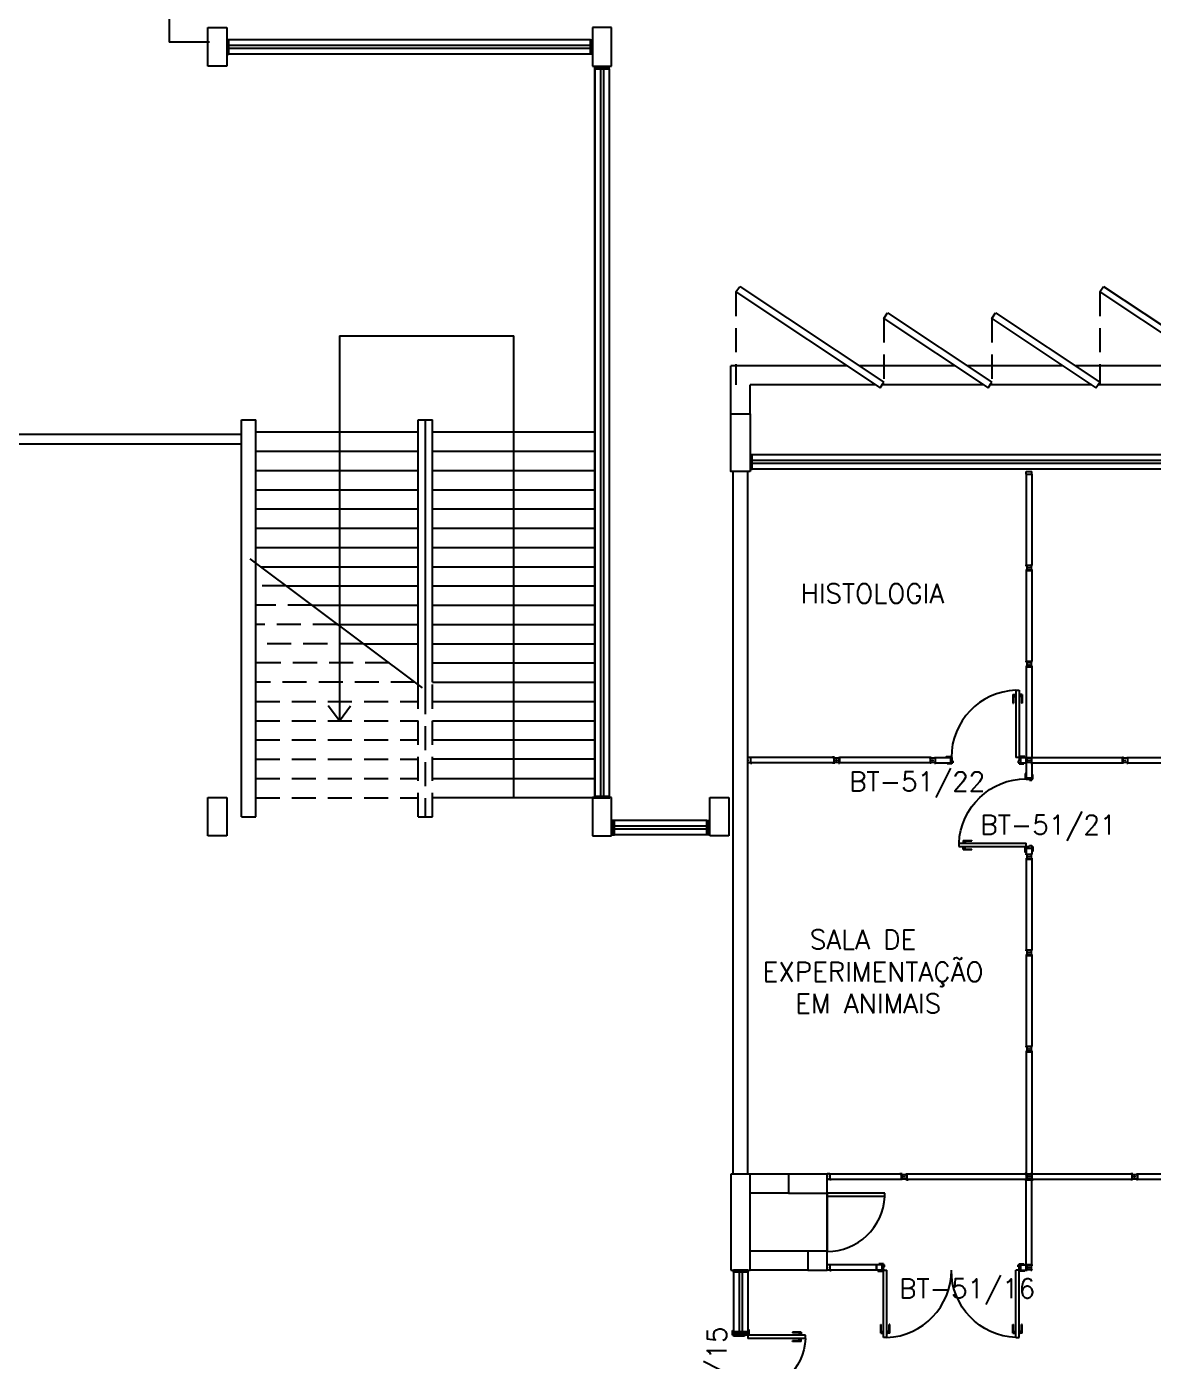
# Model space of a CAD drawing. Header units: millimetres. Extents: x 2069 to 2250, y 1124 to 1284.
# Drawn here: x 2112.67 to 2124.39, y 1201.54 to 1215.41 of the extents above; entities that cross this region are included whole.
import ezdxf

# ---------------------------------------------------------------- set-up
doc = ezdxf.new("R2010")
doc.units = ezdxf.units.MM
doc.linetypes.add('HIDDEN', pattern=[0.375, 0.25, -0.125])
for name, color, linetype in [('ALV', 2, 'Continuous'), ('DIV', 2, 'Continuous'), ('DIV2', 2, 'Continuous'), ('ENDEREÇO', 2, 'Continuous'), ('JANELA', 1, 'Continuous'), ('MACANETA', 1, 'Continuous'), ('MARCO', 2, 'Continuous'), ('PAVIMENTO', 1, 'Continuous'), ('PILARES', 3, 'Continuous'), ('PISO', 1, 'Continuous'), ('PORTA', 2, 'Continuous'), ('PROJ', 1, 'HIDDEN'), ('TEXTO', 2, 'Continuous')]:
    doc.layers.add(name, color=color, linetype=linetype)
doc.styles.add('UNB-100', font='simplex.shx', dxfattribs={"height": 0.2})

# ---------------------------------------------------------------- blocks, each defined once
blk = doc.blocks.new('DIV10')
for p, q in [((-0.0051, 0), (0.0051, 0)), ((0, -0.0051), (0, 0.0051)), ((0.0285, 0.0285), (0.9715, 0.0285)), ((0.0285, -0.0285), (0.0285, 0.0285)), ((0.9715, -0.0285), (0.9715, 0.0285)), ((0.9949, 0), (1.0051, 0)), ((1, -0.0051), (1, 0.0051)), ((0.0285, -0.0285), (0.9715, -0.0285))]:
    blk.add_line(p, q)
blk = doc.blocks.new('DOOR60')
at = {"layer": 'MACANETA', "color": 1}
for p, q in [((-0.015, -0.465), (-0.01, -0.465)), ((-0.015, -0.555), (-0.015, -0.465)), ((-0.01, -0.555), (-0.01, -0.465)), ((-0.01, -0.535), (0.012, -0.535)), ((0.012, -0.563), (0.012, -0.528)), ((0.012, -0.528), (0.015, -0.528)), ((0.053, -0.528), (0.05, -0.528)), ((0.053, -0.563), (0.053, -0.528)), ((0.075, -0.535), (0.053, -0.535)), ((0.08, -0.465), (0.075, -0.465)), ((0.075, -0.555), (0.075, -0.465)), ((0.08, -0.555), (0.08, -0.465)), ((-0.015, -0.555), (0.012, -0.555)), ((0.012, -0.563), (0.015, -0.563)), ((0.053, -0.563), (0.05, -0.563)), ((0.08, -0.555), (0.053, -0.555))]:
    blk.add_line(p, q, dxfattribs=at)
at = {"layer": 'PORTA'}
for p, q in [((0.015, -0.6), (0.015, 0)), ((0.015, 0), (0.05, 0)), ((0.05, -0.6), (0.05, 0)), ((0.05, -0.6), (0.015, -0.6))]:
    blk.add_line(p, q, dxfattribs=at)
at = {"layer": 'PORTA', "color": 1}
blk.add_arc((0.02, 0), 0.6, 272.866, 0, dxfattribs=at)
blk = doc.blocks.new('DIV8')
for p, q in [((0.005, 0), (-0.005, 0)), ((0, 0.005), (0, -0.005)), ((0.024, 0.019), (0.028, 0.019)), ((0.024, 0.017), (0.024, 0.019)), ((0.024, 0.017), (0.028, 0.017)), ((0.028, 0.03), (0.043, 0.03)), ((0.028, 0.03), (0.028, 0.019)), ((0.028, 0.017), (0.028, -0.016)), ((0.769, 0.028), (0.03, 0.028)), ((0.03, 0.028), (0.03, -0.028)), ((0.043, 0.028), (0.043, 0.03)), ((0.757, 0.028), (0.757, 0.03)), ((0.771, 0.03), (0.757, 0.03)), ((0.769, 0.028), (0.769, -0.028)), ((0.771, 0.03), (0.771, 0.019)), ((0.776, 0.019), (0.771, 0.019)), ((0.771, 0.017), (0.771, -0.016)), ((0.776, 0.017), (0.771, 0.017)), ((0.776, 0.017), (0.776, 0.019)), ((0.805, 0), (0.795, 0)), ((0.8, 0.005), (0.8, -0.005)), ((0.024, -0.016), (0.028, -0.016)), ((0.024, -0.019), (0.024, -0.016)), ((0.024, -0.019), (0.028, -0.019)), ((0.028, -0.019), (0.028, -0.03)), ((0.028, -0.03), (0.043, -0.03)), ((0.769, -0.028), (0.03, -0.028)), ((0.043, -0.03), (0.043, -0.028)), ((0.757, -0.03), (0.757, -0.028)), ((0.771, -0.03), (0.757, -0.03)), ((0.776, -0.016), (0.771, -0.016)), ((0.776, -0.019), (0.771, -0.019)), ((0.771, -0.019), (0.771, -0.03)), ((0.776, -0.019), (0.776, -0.016))]:
    blk.add_line(p, q)
blk = doc.blocks.new('IMTT')
for p, q in [((-0.005, 0), (0.005, 0)), ((0.029, 0.029), (0, 0.029)), ((0, -0.028), (0, 0.029)), ((0.029, -0.028), (0, -0.028))]:
    blk.add_line(p, q)
blk = doc.blocks.new('PL10')
for p, q in [((-0.1, 1), (0.1, 1)), ((-0.1, 0), (-0.1, 1)), ((0.1, 1), (0.1, 0)), ((0.1, 0), (-0.1, 0))]:
    blk.add_line(p, q)
blk = doc.blocks.new('PL4')
for p, q in [((0, 0.4), (0.2, 0.4)), ((0, 0), (0, 0.4)), ((0.2, 0.4), (0.2, 0)), ((0.2, 0), (0, 0))]:
    blk.add_line(p, q)
blk = doc.blocks.new('PL')
for p, q in [((0.25, 0.25), (0.25, 0.45)), ((0.25, 0.45), (0.45, 0.45)), ((0.45, 0.45), (0.45, 0.25)), ((0.45, 0.25), (0.25, 0.25))]:
    blk.add_line(p, q)
blk = doc.blocks.new('MTT')
for p, q in [((-0.029, 0.018), (-0.029, 0.029)), ((-0.019, 0.029), (-0.029, 0.029)), ((-0.024, 0.018), (-0.029, 0.018)), ((-0.024, 0.018), (-0.024, -0.019)), ((-0.019, 0.024), (-0.019, 0.029)), ((-0.019, 0.024), (0.018, 0.024)), ((-0.005, 0), (0.005, 0)), ((0, -0.005), (0, 0.005)), ((0.018, 0.024), (0.018, 0.029)), ((0.018, 0.029), (0.029, 0.029)), ((0.024, 0.018), (0.029, 0.018)), ((0.024, 0.018), (0.024, -0.019)), ((0.029, 0.018), (0.029, 0.029)), ((-0.029, -0.019), (-0.024, -0.019)), ((-0.029, -0.019), (-0.029, -0.029)), ((-0.019, -0.029), (-0.029, -0.029)), ((0.018, -0.024), (-0.019, -0.024)), ((-0.019, -0.024), (-0.019, -0.029)), ((0.018, -0.024), (0.018, -0.029)), ((0.018, -0.029), (0.029, -0.029)), ((0.029, -0.019), (0.024, -0.019)), ((0.029, -0.019), (0.029, -0.029))]:
    blk.add_line(p, q)
blk = doc.blocks.new('DOOR70')
at = {"layer": 'MACANETA', "color": 1}
for p, q in [((-0.015, -0.565), (-0.01, -0.565)), ((-0.015, -0.655), (-0.015, -0.565)), ((-0.015, -0.655), (0.012, -0.655)), ((-0.01, -0.655), (-0.01, -0.565)), ((-0.01, -0.635), (0.012, -0.635)), ((0.012, -0.663), (0.012, -0.628)), ((0.012, -0.628), (0.015, -0.628)), ((0.012, -0.663), (0.015, -0.663)), ((0.053, -0.628), (0.05, -0.628)), ((0.053, -0.663), (0.05, -0.663)), ((0.053, -0.663), (0.053, -0.628)), ((0.075, -0.635), (0.053, -0.635)), ((0.08, -0.655), (0.053, -0.655)), ((0.08, -0.565), (0.075, -0.565)), ((0.075, -0.655), (0.075, -0.565)), ((0.08, -0.655), (0.08, -0.565))]:
    blk.add_line(p, q, dxfattribs=at)
at = {"layer": 'PORTA'}
for p, q in [((0.015, -0.7), (0.015, 0)), ((0.015, 0), (0.05, 0)), ((0.05, -0.7), (0.05, 0)), ((0.05, -0.7), (0.015, -0.7))]:
    blk.add_line(p, q, dxfattribs=at)
at = {"layer": 'PORTA', "color": 1}
blk.add_arc((0.02, 0), 0.7, 272.4563, 0, dxfattribs=at)

msp = doc.modelspace()

# ---------------------------------------------------------------- linework, layer by layer
at = {"layer": 'ALV'}
for p, q in [((2114.15325, 1224.42312), (2114.15325, 1215.25312)), ((2114.57325, 1215.25312), (2114.15325, 1215.25312)), ((2114.75325, 1215.27812), (2114.75325, 1215.12812)), ((2118.55325, 1215.12812), (2118.55325, 1215.27812)), ((2118.57825, 1207.39039), (2118.57825, 1215.00312)), ((2118.57825, 1214.99675), (2118.72825, 1214.99675)), ((2118.72825, 1214.99675), (2118.72825, 1215.00312)), ((2120.04584, 1212.65651), (2120.08455, 1212.71483)), ((2120.08455, 1212.71483), (2121.58435, 1211.71955)), ((2123.82814, 1212.65651), (2123.86685, 1212.71483)), ((2123.86685, 1212.71483), (2125.36665, 1211.71955)), ((2120.04584, 1212.65651), (2121.54565, 1211.66122)), ((2123.82814, 1212.65651), (2125.32794, 1211.66122)), ((2121.58435, 1212.38004), (2121.62306, 1212.43837)), ((2121.62306, 1212.43837), (2122.70625, 1211.71955)), ((2122.70625, 1212.38004), (2122.74495, 1212.43837)), ((2122.74495, 1212.43837), (2123.82814, 1211.71955)), ((2121.58435, 1212.38004), (2122.66754, 1211.66122)), ((2122.70625, 1212.38004), (2123.78944, 1211.66122)), ((2121.54565, 1211.66122), (2121.58435, 1211.71955)), ((2122.66754, 1211.66122), (2122.70625, 1211.71955)), ((2123.78944, 1211.66122), (2123.82814, 1211.71955)), ((2120.19325, 1210.96539), (2120.19325, 1210.81539)), ((2120.01825, 1203.49039), (2120.01825, 1210.79039)), ((2120.16825, 1203.49039), (2120.16825, 1210.79039)), ((2118.72825, 1207.39675), (2118.57825, 1207.39675)), ((2118.72825, 1207.39039), (2118.72825, 1207.39675)), ((2118.76325, 1207.16539), (2118.75325, 1207.16539)), ((2118.76325, 1207.16539), (2118.76325, 1207.01539)), ((2119.76325, 1207.01539), (2119.76325, 1207.16539)), ((2119.77325, 1207.16539), (2119.76325, 1207.16539)), ((2118.76325, 1207.01539), (2118.75325, 1207.01539)), ((2119.77325, 1207.01539), (2119.76325, 1207.01539)), ((2120.59361, 1203.49039), (2120.19325, 1203.49039)), ((2120.59361, 1203.29039), (2120.19325, 1203.29039)), ((2120.99361, 1203.29039), (2120.99361, 1202.69039)), ((2120.79361, 1202.69039), (2120.19325, 1202.69039)), ((2120.16885, 1202.49039), (2120.01885, 1202.49039)), ((2120.79361, 1202.49039), (2120.19325, 1202.49039)), ((2120.16885, 1201.8304), (2120.01885, 1201.8304)), ((2120.01885, 1201.83039), (2120.16885, 1201.83039))]:
    msp.add_line(p, q, dxfattribs=at)
at = {"layer": 'ALV', "color": 2}
for p, q in [((2110.42825, 1211.17812), (2114.90325, 1211.17812)), ((2110.32825, 1211.07812), (2114.90325, 1211.07812))]:
    msp.add_line(p, q, dxfattribs=at)
at = {"layer": 'DIV2'}
for p, q in [((2120.17335, 1207.79039), (2120.16315, 1207.79039)), ((2120.16825, 1207.79549), (2120.16825, 1207.78529)), ((2120.19175, 1207.80689), (2120.19175, 1207.80889)), ((2120.19175, 1207.80889), (2120.19675, 1207.80889)), ((2120.19175, 1207.80689), (2120.19675, 1207.80689)), ((2120.19175, 1207.77189), (2120.19175, 1207.77389)), ((2120.19175, 1207.77389), (2120.19675, 1207.77389)), ((2120.19175, 1207.77189), (2120.19675, 1207.77189)), ((2120.19675, 1207.82089), (2120.19675, 1207.80889)), ((2120.19675, 1207.82089), (2120.21113, 1207.82089)), ((2120.19675, 1207.80689), (2120.19675, 1207.77389)), ((2120.19675, 1207.77189), (2120.19675, 1207.75989)), ((2120.19675, 1207.75989), (2120.21113, 1207.75989)), ((2120.19875, 1207.81889), (2120.19875, 1207.76189)), ((2121.06275, 1207.81889), (2120.19875, 1207.81889)), ((2121.06275, 1207.76189), (2120.19875, 1207.76189)), ((2120.21113, 1207.81889), (2120.21113, 1207.82089)), ((2120.21113, 1207.75989), (2120.21113, 1207.76189)), ((2121.06475, 1207.82089), (2121.05037, 1207.82089)), ((2121.05037, 1207.81889), (2121.05037, 1207.82089)), ((2121.05037, 1207.75989), (2121.05037, 1207.76189)), ((2121.06475, 1207.75989), (2121.05037, 1207.75989)), ((2121.06275, 1207.81889), (2121.06275, 1207.76189)), ((2121.06475, 1207.82089), (2121.06475, 1207.80889)), ((2121.06975, 1207.80889), (2121.06475, 1207.80889)), ((2121.06975, 1207.80689), (2121.06475, 1207.80689)), ((2121.06475, 1207.80689), (2121.06475, 1207.77389)), ((2121.06975, 1207.77389), (2121.06475, 1207.77389)), ((2121.06975, 1207.77189), (2121.06475, 1207.77189)), ((2121.06475, 1207.77189), (2121.06475, 1207.75989)), ((2121.06975, 1207.80689), (2121.06975, 1207.80889)), ((2121.06975, 1207.77189), (2121.06975, 1207.77389)), ((2121.09835, 1207.79039), (2121.08815, 1207.79039)), ((2121.09325, 1207.79549), (2121.09325, 1207.78529)), ((2122.08815, 1207.79039), (2122.09835, 1207.79039)), ((2122.09325, 1207.78529), (2122.09325, 1207.79549)), ((2122.12175, 1207.76189), (2122.12175, 1207.81889)), ((2122.12175, 1207.81889), (2122.27575, 1207.81889)), ((2122.12175, 1207.76189), (2122.27575, 1207.76189)), ((2122.23075, 1207.82889), (2122.28075, 1207.82889)), ((2122.23075, 1207.81889), (2122.23075, 1207.82889)), ((2122.24075, 1207.75189), (2122.24075, 1207.76189)), ((2122.29075, 1207.75189), (2122.24075, 1207.75189)), ((2122.27575, 1207.81889), (2122.28075, 1207.81889)), ((2122.27575, 1207.81889), (2122.27575, 1207.76189)), ((2122.27575, 1207.76189), (2122.29075, 1207.76189)), ((2122.28075, 1207.82889), (2122.28075, 1207.81889)), ((2122.28075, 1207.81889), (2122.29075, 1207.81889)), ((2122.29075, 1207.81889), (2122.29075, 1207.78389)), ((2122.29075, 1207.78389), (2122.30075, 1207.78389)), ((2122.29075, 1207.76189), (2122.29075, 1207.75189)), ((2122.30075, 1207.76189), (2122.29075, 1207.76189)), ((2122.30075, 1207.78389), (2122.30075, 1207.76189)), ((2122.98075, 1207.78389), (2122.98075, 1207.76189)), ((2122.99075, 1207.78389), (2122.98075, 1207.78389)), ((2122.98075, 1207.76189), (2122.99075, 1207.76189)), ((2122.99075, 1207.81889), (2122.99075, 1207.78389)), ((2123.00075, 1207.81889), (2122.99075, 1207.81889)), ((2123.00575, 1207.76189), (2122.99075, 1207.76189)), ((2122.99075, 1207.76189), (2122.99075, 1207.75189)), ((2122.99075, 1207.75189), (2123.04075, 1207.75189)), ((2123.00075, 1207.82889), (2123.00075, 1207.81889)), ((2123.05075, 1207.82889), (2123.00075, 1207.82889)), ((2123.00575, 1207.81889), (2123.00075, 1207.81889)), ((2123.00575, 1207.81889), (2123.06475, 1207.81889)), ((2123.00575, 1207.81889), (2123.00575, 1207.76189)), ((2123.00575, 1207.76189), (2123.06475, 1207.76189)), ((2123.04075, 1207.75189), (2123.04075, 1207.76189)), ((2123.05075, 1207.81889), (2123.05075, 1207.82889)), ((2123.06475, 1207.76189), (2123.06475, 1207.81889)), ((2123.06475, 1207.76189), (2123.06475, 1207.60789)), ((2123.08815, 1207.79039), (2123.09835, 1207.79039)), ((2123.09325, 1207.78529), (2123.09325, 1207.79549)), ((2123.12175, 1207.76189), (2123.12175, 1207.60789)), ((2123.05475, 1207.65289), (2123.05475, 1207.60289)), ((2123.06475, 1207.65289), (2123.05475, 1207.65289)), ((2123.05475, 1207.60289), (2123.06475, 1207.60289)), ((2123.06475, 1207.60789), (2123.06475, 1207.60289)), ((2123.06475, 1207.60789), (2123.12175, 1207.60789)), ((2123.06475, 1207.60289), (2123.06475, 1207.59289)), ((2123.06475, 1207.59289), (2123.09975, 1207.59289)), ((2123.09975, 1207.59289), (2123.09975, 1207.58289)), ((2123.09975, 1207.58289), (2123.12175, 1207.58289)), ((2123.13175, 1207.64289), (2123.12175, 1207.64289)), ((2123.12175, 1207.60789), (2123.12175, 1207.59289)), ((2123.12175, 1207.59289), (2123.13175, 1207.59289)), ((2123.12175, 1207.58289), (2123.12175, 1207.59289)), ((2123.13175, 1207.59289), (2123.13175, 1207.64289)), ((2123.05475, 1206.88289), (2123.06475, 1206.88289)), ((2123.05475, 1206.83289), (2123.05475, 1206.88289)), ((2123.06475, 1206.89289), (2123.09975, 1206.89289)), ((2123.06475, 1206.88289), (2123.06475, 1206.89289)), ((2123.06475, 1206.87789), (2123.06475, 1206.88289)), ((2123.06475, 1206.87789), (2123.06475, 1206.81889)), ((2123.06475, 1206.87789), (2123.12175, 1206.87789)), ((2123.09975, 1206.90289), (2123.12175, 1206.90289)), ((2123.09975, 1206.89289), (2123.09975, 1206.90289)), ((2123.12175, 1206.90289), (2123.12175, 1206.89289)), ((2123.12175, 1206.87789), (2123.12175, 1206.89289)), ((2123.12175, 1206.89289), (2123.13175, 1206.89289)), ((2123.12175, 1206.87789), (2123.12175, 1206.81889)), ((2123.13175, 1206.89289), (2123.13175, 1206.84289)), ((2123.06475, 1206.83289), (2123.05475, 1206.83289)), ((2123.08815, 1206.79039), (2123.09835, 1206.79039)), ((2123.09325, 1206.79549), (2123.09325, 1206.78529)), ((2123.13175, 1206.84289), (2123.12175, 1206.84289)), ((2123.08815, 1204.79039), (2123.09835, 1204.79039)), ((2123.09325, 1204.79549), (2123.09325, 1204.78529)), ((2123.06275, 1204.76189), (2123.07475, 1204.76189)), ((2123.06275, 1204.76189), (2123.06275, 1204.7475)), ((2123.06475, 1204.7475), (2123.06275, 1204.7475)), ((2123.06475, 1204.75989), (2123.12175, 1204.75989)), ((2123.06475, 1204.75989), (2123.06475, 1203.49239)), ((2123.07675, 1204.76689), (2123.07475, 1204.76689)), ((2123.07475, 1204.76689), (2123.07475, 1204.76189)), ((2123.07675, 1204.76689), (2123.07675, 1204.76189)), ((2123.07675, 1204.76189), (2123.10975, 1204.76189)), ((2123.11175, 1204.76689), (2123.10975, 1204.76689)), ((2123.10975, 1204.76689), (2123.10975, 1204.76189)), ((2123.11175, 1204.76689), (2123.11175, 1204.76189)), ((2123.11175, 1204.76189), (2123.12375, 1204.76189)), ((2123.12175, 1204.75989), (2123.12175, 1203.49239)), ((2123.12375, 1204.7475), (2123.12175, 1204.7475)), ((2123.12375, 1204.76189), (2123.12375, 1204.7475)), ((2121.79835, 1203.46189), (2121.78815, 1203.46189)), ((2121.79325, 1203.46699), (2121.79325, 1203.45679)), ((2121.81675, 1203.47839), (2121.81675, 1203.48039)), ((2121.81675, 1203.48039), (2121.82175, 1203.48039)), ((2121.81675, 1203.47839), (2121.82175, 1203.47839)), ((2121.81675, 1203.44339), (2121.81675, 1203.44539)), ((2121.81675, 1203.44539), (2121.82175, 1203.44539)), ((2121.81675, 1203.44339), (2121.82175, 1203.44339)), ((2121.82175, 1203.49239), (2121.82175, 1203.48039)), ((2121.82175, 1203.49239), (2121.83613, 1203.49239)), ((2121.82175, 1203.47839), (2121.82175, 1203.44539)), ((2121.82175, 1203.44339), (2121.82175, 1203.43139)), ((2121.82175, 1203.43139), (2121.83613, 1203.43139)), ((2121.82375, 1203.49039), (2121.82375, 1203.43339)), ((2123.06275, 1203.49039), (2121.82375, 1203.49039)), ((2123.06275, 1203.43339), (2121.82375, 1203.43339)), ((2121.83613, 1203.49039), (2121.83613, 1203.49239)), ((2121.83613, 1203.43139), (2121.83613, 1203.43339)), ((2123.06475, 1203.49239), (2123.05037, 1203.49239)), ((2123.05037, 1203.49039), (2123.05037, 1203.49239)), ((2123.05037, 1203.43139), (2123.05037, 1203.43339)), ((2123.06475, 1203.43139), (2123.05037, 1203.43139)), ((2123.06275, 1203.49039), (2123.06275, 1203.50477)), ((2123.06475, 1203.50477), (2123.06275, 1203.50477)), ((2123.06275, 1203.49039), (2123.06275, 1203.43339)), ((2123.06275, 1203.49039), (2123.07475, 1203.49039)), ((2123.06275, 1203.43339), (2123.07475, 1203.43339)), ((2123.06275, 1203.43339), (2123.07475, 1203.43339)), ((2123.06275, 1203.43339), (2123.06275, 1203.419)), ((2123.06275, 1203.43339), (2123.06275, 1203.419)), ((2123.06475, 1203.419), (2123.06275, 1203.419)), ((2123.06475, 1203.419), (2123.06275, 1203.419)), ((2123.06475, 1203.49239), (2123.06475, 1203.48039)), ((2123.06475, 1203.49239), (2123.12175, 1203.49239)), ((2123.06975, 1203.48039), (2123.06475, 1203.48039)), ((2123.06975, 1203.47839), (2123.06475, 1203.47839)), ((2123.06475, 1203.47839), (2123.06475, 1203.44539)), ((2123.06975, 1203.44539), (2123.06475, 1203.44539)), ((2123.06975, 1203.44339), (2123.06475, 1203.44339)), ((2123.06475, 1203.44339), (2123.06475, 1203.43139)), ((2123.06475, 1203.43139), (2123.12175, 1203.43139)), ((2123.06475, 1203.43139), (2123.12175, 1203.43139)), ((2123.06475, 1202.54939), (2123.06475, 1203.43139)), ((2123.06475, 1202.54939), (2123.06475, 1203.43139)), ((2123.06975, 1203.47839), (2123.06975, 1203.48039)), ((2123.06975, 1203.44339), (2123.06975, 1203.44539)), ((2123.07475, 1203.48539), (2123.07475, 1203.49039)), ((2123.07675, 1203.48539), (2123.07475, 1203.48539)), ((2123.07475, 1203.43839), (2123.07475, 1203.43339)), ((2123.07675, 1203.43839), (2123.07475, 1203.43839)), ((2123.07475, 1203.43839), (2123.07475, 1203.43339)), ((2123.07675, 1203.43839), (2123.07475, 1203.43839)), ((2123.07675, 1203.48539), (2123.07675, 1203.49039)), ((2123.07675, 1203.49039), (2123.10975, 1203.49039)), ((2123.07675, 1203.43839), (2123.07675, 1203.43339)), ((2123.07675, 1203.43839), (2123.07675, 1203.43339)), ((2123.07675, 1203.43339), (2123.10975, 1203.43339)), ((2123.07675, 1203.43339), (2123.10975, 1203.43339)), ((2123.09835, 1203.46189), (2123.08815, 1203.46189)), ((2123.09835, 1203.46189), (2123.08815, 1203.46189)), ((2123.08815, 1203.46189), (2123.09835, 1203.46189)), ((2123.09325, 1203.46699), (2123.09325, 1203.45679)), ((2123.09325, 1203.46699), (2123.09325, 1203.45679)), ((2123.09325, 1203.46699), (2123.09325, 1203.45679)), ((2123.10975, 1203.48539), (2123.10975, 1203.49039)), ((2123.11175, 1203.48539), (2123.10975, 1203.48539)), ((2123.10975, 1203.43839), (2123.10975, 1203.43339)), ((2123.11175, 1203.43839), (2123.10975, 1203.43839)), ((2123.10975, 1203.43839), (2123.10975, 1203.43339)), ((2123.11175, 1203.43839), (2123.10975, 1203.43839)), ((2123.11175, 1203.48539), (2123.11175, 1203.49039)), ((2123.11175, 1203.49039), (2123.12375, 1203.49039)), ((2123.11175, 1203.43839), (2123.11175, 1203.43339)), ((2123.11175, 1203.43839), (2123.11175, 1203.43339)), ((2123.11175, 1203.43339), (2123.12375, 1203.43339)), ((2123.11175, 1203.43339), (2123.12375, 1203.43339)), ((2123.11675, 1203.47839), (2123.11675, 1203.48039)), ((2123.11675, 1203.48039), (2123.12175, 1203.48039)), ((2123.11675, 1203.47839), (2123.12175, 1203.47839)), ((2123.11675, 1203.44339), (2123.11675, 1203.44539)), ((2123.11675, 1203.44539), (2123.12175, 1203.44539)), ((2123.11675, 1203.44339), (2123.12175, 1203.44339)), ((2123.12375, 1203.50477), (2123.12175, 1203.50477)), ((2123.12175, 1203.49239), (2123.12175, 1203.48039)), ((2123.12175, 1203.49239), (2123.13613, 1203.49239)), ((2123.12175, 1203.47839), (2123.12175, 1203.44539)), ((2123.12175, 1203.44339), (2123.12175, 1203.43139)), ((2123.12175, 1202.54939), (2123.12175, 1203.43139)), ((2123.12175, 1202.54939), (2123.12175, 1203.43139)), ((2123.12175, 1203.43139), (2123.13613, 1203.43139)), ((2123.12375, 1203.419), (2123.12175, 1203.419)), ((2123.12375, 1203.419), (2123.12175, 1203.419)), ((2123.12375, 1203.49039), (2123.12375, 1203.50477)), ((2124.16275, 1203.49039), (2123.12375, 1203.49039)), ((2123.12375, 1203.49039), (2123.12375, 1203.43339)), ((2124.16275, 1203.43339), (2123.12375, 1203.43339)), ((2123.12375, 1203.43339), (2123.12375, 1203.419)), ((2123.12375, 1203.43339), (2123.12375, 1203.419)), ((2123.13613, 1203.49039), (2123.13613, 1203.49239)), ((2123.13613, 1203.43139), (2123.13613, 1203.43339)), ((2124.16475, 1203.49239), (2124.15037, 1203.49239)), ((2124.15037, 1203.49039), (2124.15037, 1203.49239)), ((2124.15037, 1203.43139), (2124.15037, 1203.43339)), ((2124.16475, 1203.43139), (2124.15037, 1203.43139)), ((2124.16275, 1203.49039), (2124.16275, 1203.43339)), ((2124.16475, 1203.49239), (2124.16475, 1203.48039)), ((2124.16975, 1203.48039), (2124.16475, 1203.48039)), ((2124.16975, 1203.47839), (2124.16475, 1203.47839)), ((2124.16475, 1203.47839), (2124.16475, 1203.44539)), ((2124.16975, 1203.44539), (2124.16475, 1203.44539)), ((2124.16975, 1203.44339), (2124.16475, 1203.44339)), ((2124.16475, 1203.44339), (2124.16475, 1203.43139)), ((2124.16975, 1203.47839), (2124.16975, 1203.48039)), ((2124.16975, 1203.44339), (2124.16975, 1203.44539)), ((2124.19835, 1203.46189), (2124.18815, 1203.46189)), ((2124.19325, 1203.46699), (2124.19325, 1203.45679)), ((2120.99835, 1202.51889), (2120.98815, 1202.51889)), ((2120.99325, 1202.52399), (2120.99325, 1202.51379)), ((2121.01675, 1202.53739), (2121.02175, 1202.53739)), ((2121.01675, 1202.53539), (2121.01675, 1202.53739)), ((2121.01675, 1202.53539), (2121.02175, 1202.53539)), ((2121.01675, 1202.50239), (2121.02175, 1202.50239)), ((2121.01675, 1202.50039), (2121.01675, 1202.50239)), ((2121.01675, 1202.50039), (2121.02175, 1202.50039)), ((2121.02175, 1202.54939), (2121.03613, 1202.54939)), ((2121.02175, 1202.54939), (2121.02175, 1202.53739)), ((2121.02175, 1202.53539), (2121.02175, 1202.50239)), ((2121.02175, 1202.50039), (2121.02175, 1202.48839)), ((2121.02175, 1202.48839), (2121.03613, 1202.48839)), ((2121.56575, 1202.54739), (2121.02375, 1202.54739)), ((2121.02375, 1202.54739), (2121.02375, 1202.49039)), ((2121.56575, 1202.49039), (2121.02375, 1202.49039)), ((2121.03613, 1202.54739), (2121.03613, 1202.54939)), ((2121.03613, 1202.48839), (2121.03613, 1202.49039)), ((2121.50175, 1202.53739), (2121.50675, 1202.53739)), ((2121.50175, 1202.53539), (2121.50175, 1202.53739)), ((2121.50175, 1202.53739), (2121.50675, 1202.53739)), ((2121.50175, 1202.53539), (2121.50175, 1202.53739)), ((2121.50175, 1202.53539), (2121.50675, 1202.53539)), ((2121.50175, 1202.53539), (2121.50675, 1202.53539)), ((2121.50175, 1202.50239), (2121.50675, 1202.50239)), ((2121.50175, 1202.50039), (2121.50175, 1202.50239)), ((2121.50175, 1202.50239), (2121.50675, 1202.50239)), ((2121.50175, 1202.50039), (2121.50175, 1202.50239)), ((2121.50175, 1202.50039), (2121.50675, 1202.50039)), ((2121.50175, 1202.50039), (2121.50675, 1202.50039)), ((2121.50675, 1202.54939), (2121.50675, 1202.53739)), ((2121.50675, 1202.54939), (2121.50675, 1202.53739)), ((2121.50675, 1202.49039), (2121.50675, 1202.54739)), ((2121.56575, 1202.54739), (2121.50675, 1202.54739)), ((2121.50675, 1202.54739), (2121.50675, 1202.49039)), ((2121.56575, 1202.54739), (2121.50675, 1202.54739)), ((2121.50675, 1202.53539), (2121.50675, 1202.50239)), ((2121.50675, 1202.53539), (2121.50675, 1202.50239)), ((2121.50675, 1202.50039), (2121.50675, 1202.48839)), ((2121.50675, 1202.50039), (2121.50675, 1202.48839)), ((2121.56575, 1202.49039), (2121.50675, 1202.49039)), ((2121.56575, 1202.49039), (2121.50675, 1202.49039)), ((2121.50875, 1202.54739), (2121.50875, 1202.49039)), ((2121.50875, 1202.54739), (2121.50875, 1202.49039)), ((2121.52075, 1202.49039), (2121.52075, 1202.48039)), ((2121.52075, 1202.48039), (2121.57075, 1202.48039)), ((2121.53075, 1202.55739), (2121.53075, 1202.54739)), ((2121.58075, 1202.55739), (2121.53075, 1202.55739)), ((2121.56575, 1202.54739), (2121.57075, 1202.54739)), ((2121.56575, 1202.54739), (2121.56575, 1202.49039)), ((2121.56575, 1202.54739), (2121.58075, 1202.54739)), ((2121.56575, 1202.49039), (2121.56575, 1202.54739)), ((2121.56575, 1202.49039), (2121.58075, 1202.49039)), ((2121.56575, 1202.49039), (2121.57075, 1202.49039)), ((2121.57075, 1202.54739), (2121.58075, 1202.54739)), ((2121.57075, 1202.49039), (2121.58075, 1202.49039)), ((2121.57075, 1202.48039), (2121.57075, 1202.49039)), ((2121.58075, 1202.54739), (2121.58075, 1202.55739)), ((2121.59075, 1202.54739), (2121.58075, 1202.54739)), ((2121.58075, 1202.52539), (2121.59075, 1202.52539)), ((2121.58075, 1202.49039), (2121.58075, 1202.52539)), ((2121.59075, 1202.49039), (2121.58075, 1202.49039)), ((2121.59075, 1202.52539), (2121.59075, 1202.54739)), ((2122.98075, 1202.54739), (2122.99075, 1202.54739)), ((2122.98075, 1202.52539), (2122.98075, 1202.54739)), ((2122.99075, 1202.52539), (2122.98075, 1202.52539)), ((2122.98075, 1202.49039), (2122.99075, 1202.49039)), ((2122.99075, 1202.55739), (2123.04075, 1202.55739)), ((2122.99075, 1202.54739), (2122.99075, 1202.55739)), ((2123.00075, 1202.54739), (2122.99075, 1202.54739)), ((2123.00575, 1202.54739), (2122.99075, 1202.54739)), ((2122.99075, 1202.49039), (2122.99075, 1202.52539)), ((2123.00575, 1202.49039), (2122.99075, 1202.49039)), ((2123.00075, 1202.49039), (2122.99075, 1202.49039)), ((2123.00575, 1202.54739), (2123.00075, 1202.54739)), ((2123.00575, 1202.49039), (2123.00075, 1202.49039)), ((2123.00075, 1202.48039), (2123.00075, 1202.49039)), ((2123.05075, 1202.48039), (2123.00075, 1202.48039)), ((2123.00575, 1202.54739), (2123.06475, 1202.54739)), ((2123.00575, 1202.54739), (2123.00575, 1202.49039)), ((2123.00575, 1202.54739), (2123.06475, 1202.54739)), ((2123.00575, 1202.49039), (2123.00575, 1202.54739)), ((2123.00575, 1202.49039), (2123.06475, 1202.49039)), ((2123.00575, 1202.49039), (2123.06475, 1202.49039)), ((2123.04075, 1202.55739), (2123.04075, 1202.54739)), ((2123.05075, 1202.49039), (2123.05075, 1202.48039)), ((2123.06475, 1202.56177), (2123.06275, 1202.56177)), ((2123.06275, 1202.54739), (2123.06275, 1202.56177)), ((2123.06475, 1202.56177), (2123.06275, 1202.56177)), ((2123.06275, 1202.54739), (2123.06275, 1202.56177)), ((2123.06275, 1202.54739), (2123.07475, 1202.54739)), ((2123.06275, 1202.54739), (2123.06275, 1202.49039)), ((2123.06275, 1202.54739), (2123.07475, 1202.54739)), ((2123.06275, 1202.54739), (2123.06275, 1202.49039)), ((2123.06275, 1202.49039), (2123.07475, 1202.49039)), ((2123.06275, 1202.49039), (2123.07475, 1202.49039)), ((2123.06475, 1202.54939), (2123.12175, 1202.54939)), ((2123.06475, 1202.54939), (2123.06475, 1202.53739)), ((2123.06475, 1202.54939), (2123.12175, 1202.54939)), ((2123.06475, 1202.54939), (2123.06475, 1202.53739)), ((2123.06475, 1202.49039), (2123.06475, 1202.54739)), ((2123.06475, 1202.54739), (2123.06475, 1202.49039)), ((2123.06975, 1202.53739), (2123.06475, 1202.53739)), ((2123.06975, 1202.53739), (2123.06475, 1202.53739)), ((2123.06475, 1202.53539), (2123.06475, 1202.50239)), ((2123.06975, 1202.53539), (2123.06475, 1202.53539)), ((2123.06475, 1202.53539), (2123.06475, 1202.50239)), ((2123.06975, 1202.53539), (2123.06475, 1202.53539)), ((2123.06975, 1202.50239), (2123.06475, 1202.50239)), ((2123.06975, 1202.50239), (2123.06475, 1202.50239)), ((2123.06475, 1202.50039), (2123.06475, 1202.48839)), ((2123.06975, 1202.50039), (2123.06475, 1202.50039)), ((2123.06475, 1202.50039), (2123.06475, 1202.48839)), ((2123.06975, 1202.50039), (2123.06475, 1202.50039)), ((2123.06975, 1202.53539), (2123.06975, 1202.53739)), ((2123.06975, 1202.53539), (2123.06975, 1202.53739)), ((2123.06975, 1202.50039), (2123.06975, 1202.50239)), ((2123.06975, 1202.50039), (2123.06975, 1202.50239)), ((2123.07475, 1202.54239), (2123.07475, 1202.54739)), ((2123.07475, 1202.54239), (2123.07475, 1202.54739)), ((2123.07675, 1202.54239), (2123.07475, 1202.54239)), ((2123.07675, 1202.54239), (2123.07475, 1202.54239)), ((2123.07675, 1202.49539), (2123.07475, 1202.49539)), ((2123.07475, 1202.49539), (2123.07475, 1202.49039)), ((2123.07675, 1202.49539), (2123.07475, 1202.49539)), ((2123.07475, 1202.49539), (2123.07475, 1202.49039)), ((2123.07675, 1202.54739), (2123.10975, 1202.54739)), ((2123.07675, 1202.54239), (2123.07675, 1202.54739)), ((2123.07675, 1202.54739), (2123.10975, 1202.54739)), ((2123.07675, 1202.54239), (2123.07675, 1202.54739)), ((2123.08815, 1202.51889), (2123.09835, 1202.51889)), ((2123.09835, 1202.51889), (2123.08815, 1202.51889)), ((2123.09835, 1202.51889), (2123.08815, 1202.51889)), ((2123.08815, 1202.51889), (2123.09835, 1202.51889)), ((2123.09835, 1202.51889), (2123.08815, 1202.51889)), ((2123.09835, 1202.51889), (2123.08815, 1202.51889)), ((2123.08815, 1202.51889), (2123.09835, 1202.51889)), ((2123.08815, 1202.51889), (2123.09835, 1202.51889)), ((2123.09325, 1202.52399), (2123.09325, 1202.51379)), ((2123.09325, 1202.52399), (2123.09325, 1202.51379)), ((2123.09325, 1202.52399), (2123.09325, 1202.51379)), ((2123.09325, 1202.52399), (2123.09325, 1202.51379)), ((2123.09325, 1202.52399), (2123.09325, 1202.51379)), ((2123.09325, 1202.52399), (2123.09325, 1202.51379)), ((2123.09325, 1202.51379), (2123.09325, 1202.52399)), ((2123.09325, 1202.52399), (2123.09325, 1202.51379)), ((2123.10975, 1202.54239), (2123.10975, 1202.54739)), ((2123.10975, 1202.54239), (2123.10975, 1202.54739)), ((2123.11175, 1202.54239), (2123.10975, 1202.54239)), ((2123.11175, 1202.54239), (2123.10975, 1202.54239)), ((2123.11175, 1202.54739), (2123.12375, 1202.54739)), ((2123.11175, 1202.54239), (2123.11175, 1202.54739)), ((2123.11175, 1202.54739), (2123.12375, 1202.54739)), ((2123.11175, 1202.54239), (2123.11175, 1202.54739)), ((2123.11675, 1202.53739), (2123.12175, 1202.53739)), ((2123.11675, 1202.53539), (2123.11675, 1202.53739)), ((2123.11675, 1202.53739), (2123.12175, 1202.53739)), ((2123.11675, 1202.53539), (2123.11675, 1202.53739)), ((2123.12375, 1202.56177), (2123.12175, 1202.56177)), ((2123.12375, 1202.56177), (2123.12175, 1202.56177)), ((2123.12175, 1202.54939), (2123.12175, 1202.53739)), ((2123.12175, 1202.54939), (2123.12175, 1202.53739)), ((2123.12375, 1202.54739), (2123.12375, 1202.56177)), ((2123.12375, 1202.54739), (2123.12375, 1202.56177))]:
    msp.add_line(p, q, dxfattribs=at)
at = {"layer": 'JANELA', "color": 3}
for p, q in [((2114.77325, 1215.27812), (2114.75325, 1215.27812)), ((2114.77325, 1215.12812), (2114.77325, 1215.27812)), ((2118.53325, 1215.21812), (2114.77325, 1215.21812)), ((2118.53325, 1215.27812), (2118.55325, 1215.27812)), ((2118.53325, 1215.12812), (2118.53325, 1215.27812)), ((2114.75325, 1215.12812), (2114.77325, 1215.12812)), ((2118.53325, 1215.18812), (2114.77325, 1215.18812)), ((2118.55325, 1215.12812), (2118.53325, 1215.12812)), ((2118.57825, 1214.99675), (2118.57825, 1214.97675)), ((2118.57825, 1214.97675), (2118.72825, 1214.97675)), ((2118.63825, 1214.97675), (2118.63825, 1207.41675)), ((2118.66825, 1214.97675), (2118.66825, 1207.41675)), ((2118.72825, 1214.97675), (2118.72825, 1214.99675)), ((2120.21325, 1210.96539), (2120.19325, 1210.96539)), ((2120.21325, 1210.81539), (2120.21325, 1210.96539)), ((2120.19325, 1210.81539), (2120.21325, 1210.81539)), ((2118.57825, 1207.41675), (2118.72825, 1207.41675)), ((2118.57825, 1207.39675), (2118.57825, 1207.41675)), ((2118.72825, 1207.41675), (2118.72825, 1207.39675)), ((2118.78325, 1207.16539), (2118.76325, 1207.16539)), ((2118.78325, 1207.01539), (2118.78325, 1207.16539)), ((2119.74325, 1207.16539), (2119.76325, 1207.16539)), ((2119.74325, 1207.01539), (2119.74325, 1207.16539)), ((2118.76325, 1207.01539), (2118.78325, 1207.01539)), ((2119.76325, 1207.01539), (2119.74325, 1207.01539)), ((2120.01885, 1202.47039), (2120.01885, 1202.49039)), ((2120.16885, 1202.47039), (2120.01885, 1202.47039)), ((2120.16885, 1202.49039), (2120.16885, 1202.47039)), ((2120.01885, 1201.85039), (2120.01885, 1201.83039)), ((2120.16885, 1201.85039), (2120.01885, 1201.85039)), ((2120.16885, 1201.83039), (2120.16885, 1201.85039))]:
    msp.add_line(p, q, dxfattribs=at)
at = {"layer": 'JANELA'}
for p, q in [((2118.53325, 1215.27812), (2114.77325, 1215.27812)), ((2118.53325, 1215.12812), (2114.77325, 1215.12812)), ((2118.57825, 1214.97675), (2118.57825, 1207.41675)), ((2118.72825, 1214.97675), (2118.72825, 1207.41675)), ((2125.97325, 1210.96539), (2120.21325, 1210.96539)), ((2125.97325, 1210.90539), (2120.21325, 1210.90539)), ((2125.97325, 1210.87539), (2120.21325, 1210.87539)), ((2125.97325, 1210.81539), (2120.21325, 1210.81539)), ((2119.74325, 1207.16539), (2118.78325, 1207.16539)), ((2119.74325, 1207.10539), (2118.78325, 1207.10539)), ((2119.74325, 1207.07539), (2118.78325, 1207.07539)), ((2119.74325, 1207.01539), (2118.78325, 1207.01539)), ((2120.01885, 1202.47039), (2120.01885, 1201.85039)), ((2120.07885, 1202.47039), (2120.07885, 1201.85039)), ((2120.10885, 1202.47039), (2120.10885, 1201.85039)), ((2120.16885, 1202.47039), (2120.16885, 1201.85039))]:
    msp.add_line(p, q, dxfattribs=at)
at = {"layer": 'MARCO'}
for p, q in [((2120.16885, 1201.8754), (2120.17885, 1201.8754)), ((2120.17885, 1201.8754), (2120.17885, 1201.8254)), ((2120.00885, 1201.8154), (2120.00885, 1201.8654)), ((2120.00885, 1201.8654), (2120.01885, 1201.8654)), ((2120.01885, 1201.8154), (2120.00885, 1201.8154)), ((2120.01885, 1201.8304), (2120.01885, 1201.8154)), ((2120.01885, 1201.8054), (2120.01885, 1201.8154)), ((2120.13385, 1201.8054), (2120.01885, 1201.8054)), ((2120.16885, 1201.8154), (2120.13385, 1201.8154)), ((2120.13385, 1201.8154), (2120.13385, 1201.8054)), ((2120.16885, 1201.8304), (2120.16885, 1201.8254)), ((2120.17885, 1201.8254), (2120.16885, 1201.8254)), ((2120.16885, 1201.8254), (2120.16885, 1201.8154))]:
    msp.add_line(p, q, dxfattribs=at)
at = {"layer": 'PAVIMENTO'}
for p, q in [((2119.99325, 1211.39039), (2119.99325, 1211.89039)), ((2121.20032, 1211.89039), (2119.99325, 1211.89039)), ((2122.32221, 1211.89039), (2121.32692, 1211.89039)), ((2123.44411, 1211.89039), (2122.44881, 1211.89039)), ((2124.98262, 1211.89039), (2123.57071, 1211.89039)), ((2121.5017, 1211.69039), (2120.19325, 1211.69039)), ((2120.19325, 1211.39039), (2120.19325, 1211.69039)), ((2122.6236, 1211.69039), (2121.565, 1211.69039)), ((2123.74549, 1211.69039), (2122.68689, 1211.69039)), ((2125.284, 1211.69039), (2123.80879, 1211.69039))]:
    msp.add_line(p, q, dxfattribs=at)
at = {"layer": 'PILARES'}
msp.add_lwpolyline([(2120.19325, 1210.79039), (2119.99325, 1210.79039), (2119.99325, 1211.39039), (2120.19325, 1211.39039)], close=True, dxfattribs=at)
at = {"layer": 'PISO', "color": 1}
for p, q in [((2115.92185, 1212.20135), (2115.92185, 1208.20135)), ((2115.92185, 1212.20135), (2117.7345, 1212.20135)), ((2117.7345, 1207.40135), (2117.7345, 1212.20135)), ((2114.90325, 1210.00135), (2114.90325, 1211.32812)), ((2114.90325, 1211.32812), (2115.05325, 1211.32812)), ((2115.05325, 1210.00135), (2115.05325, 1211.32812)), ((2116.74075, 1208.46379), (2116.74075, 1211.32812)), ((2116.74075, 1211.32812), (2116.89075, 1211.32812)), ((2116.81575, 1211.32812), (2116.81575, 1208.5199)), ((2116.89075, 1208.60131), (2116.89075, 1211.32812)), ((2115.05325, 1211.20135), (2116.74075, 1211.20135)), ((2116.89075, 1211.20135), (2118.57825, 1211.20135)), ((2115.05325, 1211.00135), (2116.74075, 1211.00135)), ((2116.89075, 1211.00135), (2118.57825, 1211.00135)), ((2115.05325, 1210.80135), (2116.74075, 1210.80135)), ((2116.89075, 1210.80135), (2118.57825, 1210.80135)), ((2115.05325, 1210.60135), (2116.74075, 1210.60135)), ((2116.89075, 1210.60135), (2118.57825, 1210.60135)), ((2115.05325, 1210.40135), (2116.74075, 1210.40135)), ((2116.89075, 1210.40135), (2118.57825, 1210.40135)), ((2115.05325, 1210.20135), (2116.74075, 1210.20135)), ((2116.89075, 1210.20135), (2118.57825, 1210.20135)), ((2114.90325, 1207.20127), (2114.90325, 1210.00135)), ((2115.05325, 1207.20127), (2115.05325, 1210.00135)), ((2115.05325, 1210.00135), (2116.74075, 1210.00135)), ((2116.89075, 1210.00135), (2118.57825, 1210.00135)), ((2115.10296, 1209.80135), (2116.74075, 1209.80135)), ((2116.89075, 1209.80135), (2118.57825, 1209.80135)), ((2115.37028, 1209.60135), (2116.74075, 1209.60135)), ((2116.89075, 1209.60135), (2118.57825, 1209.60135)), ((2115.6376, 1209.40135), (2116.74075, 1209.40135)), ((2116.89075, 1209.40135), (2118.57825, 1209.40135)), ((2115.897, 1209.20135), (2116.74075, 1209.20135)), ((2116.89075, 1209.20135), (2118.57825, 1209.20135)), ((2116.17224, 1209.00135), (2116.74075, 1209.00135)), ((2116.89075, 1209.00135), (2118.57825, 1209.00135)), ((2116.89075, 1208.80135), (2118.57825, 1208.80135)), ((2116.89075, 1208.60135), (2118.57825, 1208.60135)), ((2116.89075, 1208.40135), (2118.57825, 1208.40135)), ((2115.92185, 1208.20135), (2115.80661, 1208.35502)), ((2115.92185, 1208.20135), (2116.03709, 1208.35502)), ((2116.89075, 1208.20135), (2118.57825, 1208.20135)), ((2116.89075, 1208.00135), (2118.57825, 1208.00135)), ((2118.57825, 1207.80135), (2116.89075, 1207.80135)), ((2116.89075, 1207.60135), (2118.57825, 1207.60135)), ((2118.57825, 1207.40135), (2116.89075, 1207.40135))]:
    msp.add_line(p, q, dxfattribs=at)
at = {"layer": 'PISO'}
msp.add_line((2116.78575, 1208.54235), (2114.99325, 1209.88343), dxfattribs=at)
at = {"layer": 'PORTA'}
for p, q in [((2121.59326, 1203.29039), (2120.99325, 1203.29039)), ((2120.99325, 1203.29039), (2120.99325, 1203.25539)), ((2121.59326, 1203.25539), (2121.59326, 1203.29039)), ((2121.59326, 1203.25539), (2120.99325, 1203.25539))]:
    msp.add_line(p, q, dxfattribs=at)
at = {"layer": 'PORTA', "color": 2}
msp.add_line((2120.99325, 1202.69039), (2120.99325, 1203.29039), dxfattribs=at)
at = {"layer": 'PORTA', "color": 1}
msp.add_arc((2120.99325, 1203.28539), 0.60001, 270, 357.134009, dxfattribs=at)
at = {"layer": 'PROJ', "linetype": 'HIDDEN'}
for p, q in [((2120.04584, 1212.65651), (2120.04584, 1211.69039)), ((2123.82814, 1212.65651), (2123.82814, 1211.69039)), ((2121.58435, 1212.38004), (2121.58435, 1211.69039)), ((2122.70625, 1212.38004), (2122.70625, 1211.69039))]:
    msp.add_line(p, q, dxfattribs=at)
at = {"layer": 'PROJ'}
for p, q in [((2118.52855, 1209.80135), (2118.57825, 1209.80135)), ((2115.37028, 1209.60135), (2115.05325, 1209.60135)), ((2115.6376, 1209.40135), (2115.05325, 1209.40135)), ((2115.897, 1209.20135), (2115.05325, 1209.20135)), ((2116.17224, 1209.00135), (2115.05325, 1209.00135)), ((2116.43957, 1208.80135), (2115.05325, 1208.80135)), ((2116.70689, 1208.60135), (2115.05325, 1208.60135)), ((2116.89075, 1207.20127), (2116.89075, 1208.60131)), ((2115.05325, 1208.40135), (2116.74075, 1208.40135)), ((2116.74075, 1207.20127), (2116.74075, 1208.46379)), ((2116.81575, 1208.5199), (2116.81575, 1207.20127)), ((2115.05325, 1208.20135), (2116.74075, 1208.20135)), ((2115.05325, 1208.00135), (2116.74075, 1208.00135)), ((2115.05325, 1207.80135), (2116.74075, 1207.80135)), ((2115.05325, 1207.60135), (2116.74075, 1207.60135)), ((2115.05325, 1207.40135), (2116.74075, 1207.40135)), ((2114.90325, 1207.20127), (2115.05325, 1207.20127)), ((2116.74075, 1207.20127), (2116.89075, 1207.20127))]:
    msp.add_line(p, q, dxfattribs=at)

# ---------------------------------------------------------------- block references
at = {"layer": 'DIV', "rotation": 180.0000000051447}
msp.add_blockref('DOOR70', (2123.00575, 1207.81889), dxfattribs=at)
at = {"layer": 'DIV', "xscale": -1, "rotation": 269.9999999948553}
msp.add_blockref('DOOR70', (2123.06475, 1206.87789), dxfattribs=at)
at = {"layer": 'DIV', "extrusion": (0, 0, -1), "xscale": -1, "zscale": -1, "rotation": 359.9999999948552}
msp.add_blockref('DOOR70', (-2121.56575, 1202.49039), dxfattribs=at)
at = {"layer": 'DIV', "extrusion": (0, 0, -1), "zscale": -1}
msp.add_blockref('DOOR70', (-2123.00575, 1202.49039), dxfattribs=at)
at = {"layer": 'DIV2'}
for name, p, rotation in [('DIV10', (2123.09325, 1210.79039), 270), ('IMTT', (2123.09325, 1210.79039), 270), ('DIV10', (2123.09325, 1209.79039), 270), ('DIV10', (2123.09325, 1208.79039), 270), ('DIV10', (2122.09325, 1207.79039), 180), ('DIV10', (2123.09325, 1206.79039), 270), ('DIV10', (2123.09325, 1205.79039), 270), ('DIV10', (2125.19325, 1203.46189), 180)]:
    msp.add_blockref(name, p, dxfattribs=dict(at, rotation=rotation))
for name, p in [('MTT', (2123.09325, 1209.79039)), ('MTT', (2123.09325, 1208.79039)), ('IMTT', (2120.16825, 1207.79039)), ('MTT', (2121.09325, 1207.79039)), ('MTT', (2122.09325, 1207.79039)), ('MTT', (2123.09325, 1207.79039)), ('DIV10', (2123.09325, 1207.79039)), ('MTT', (2124.09325, 1207.79039)), ('DIV10', (2124.09325, 1207.79039)), ('MTT', (2123.09325, 1206.79039)), ('MTT', (2123.09325, 1205.79039)), ('MTT', (2123.09325, 1204.79039)), ('DIV8', (2120.99325, 1203.46189)), ('IMTT', (2120.99325, 1203.46189)), ('MTT', (2121.79325, 1203.46189)), ('MTT', (2123.09325, 1203.46189)), ('MTT', (2124.19325, 1203.46189)), ('IMTT', (2120.99325, 1202.51889)), ('IMTT', (2120.99325, 1202.51889)), ('MTT', (2123.09325, 1202.51889))]:
    msp.add_blockref(name, p, dxfattribs=at)
at = {"layer": 'PILARES'}
for p in [(2114.55325, 1215.00312), (2114.55325, 1207.00312), (2119.77325, 1207.00312)]:
    msp.add_blockref('PL4', p, dxfattribs=at)
at = {"layer": 'PILARES', "xscale": -1}
for name, p in [('PL4', (2118.75325, 1215.00312)), ('PL4', (2118.75325, 1207.00312)), ('PL10', (2120.09325, 1202.49039)), ('PL', (2121.24325, 1202.24039))]:
    msp.add_blockref(name, p, dxfattribs=at)
at = {"layer": 'PILARES', "xscale": -1, "rotation": 90}
msp.add_blockref('PL4', (2120.99325, 1203.49039), dxfattribs=at)
at = {"layer": 'PORTA', "xscale": -1, "rotation": 89.99999999742766}
msp.add_blockref('DOOR60', (2120.16885, 1201.8304), dxfattribs=at)

# ---------------------------------------------------------------- texts
at = {"layer": 'ENDEREÇO', "style": 'UNB-100'}
for s, p in [('BT-51/22', (2121.2233, 1207.46945)), ('BT-51/21', (2122.58735, 1207.01966)), ('BT-51/16', (2121.74277, 1202.2008))]:
    msp.add_text(s, height=0.2, dxfattribs=at).set_placement(p)
msp.add_text('BT-48/15', height=0.2, rotation=90, dxfattribs=at).set_placement((2119.94802, 1200.49143))
at = {"layer": 'TEXTO', "style": 'UNB-100'}
for s, p in [('HISTOLOGIA', (2120.71883, 1209.4236)), ('SALA DE', (2120.81378, 1205.82649)), ('EXPERIMENTAÇÃO', (2120.32355, 1205.49273)), ('EM ANIMAIS', (2120.66177, 1205.16137))]:
    msp.add_text(s, height=0.2, dxfattribs=at).set_placement(p)

doc.saveas('drawing.dxf')
